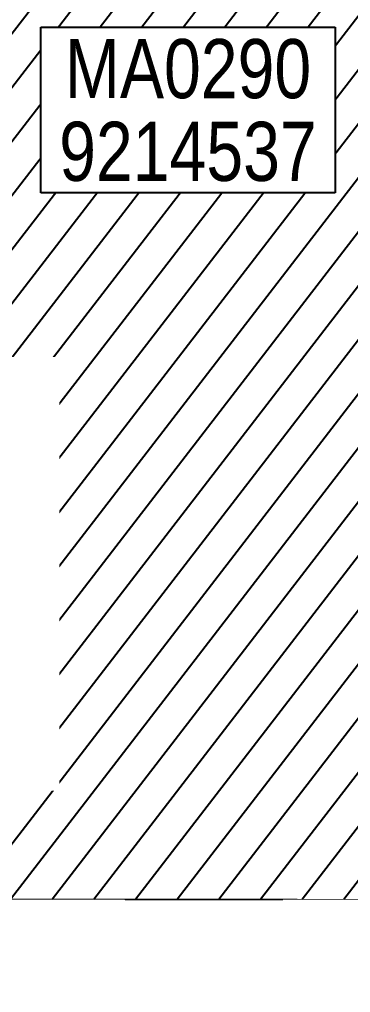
# Model space of a CAD drawing. Header units: centimetres. Extents: x -6122352 to 7132207, y -1694241 to 1947892.
# Drawn here: x 146365 to 148881, y -127686 to -120280 of the extents above; entities that cross this region are included whole.
import ezdxf

# ---------------------------------------------------------------- set-up
doc = ezdxf.new("R2010")
doc.units = ezdxf.units.CM
doc.header["$MEASUREMENT"] = 0
for name, pattern in [('2. HG-ST XR COL 3A (5V 7V 9V 11V - GF (4M & 5D-E)$0$HIDDEN', [0.375, 0.25, -0.125]), ('XR-AR-MID-SETTING OUT FOR MASTER$0$23585-XR-AR-MID-GROUND FLOOR$0$23261-XR-AR-SI-GF$0$HIDDEN', [0.375, 0.25, -0.125]), ('XR-AR-MID-SETTING OUT FOR MASTER$0$23585-XR-AR-MID-GROUND FLOOR$0$945-4P-1-101-GROUND FLOOR PLAN$0$XR-MIDDLE-GROUND FLOOR PLAN$0$HIDDEN2', [0.1875, 0.125, -0.0625])]:
    doc.linetypes.add(name, pattern=pattern)
for name, color, linetype in [('00-MI-DIM', 7, 'Continuous'), ('@MI-REF LAYER', 7, 'Continuous'), ('B_TH_8', 7, 'Continuous'), ('XR-AR-MID-SETTING OUT FOR MASTER$0$23585-XR-AR-MID-GROUND FLOOR$0$A-Flor-Strs', 1, 'Continuous')]:
    doc.layers.add(name, color=color, linetype=linetype)
doc.layers.add('08-Compound Wall-4', color=7, linetype='Continuous', lineweight=25, true_color=0xff4405)
for name, color, linetype, lineweight in [('XR-AR-MID-SETTING OUT FOR MASTER$0$23585-XR-AR-MID-GROUND FLOOR$0$$A-GLAZ-WNDO', 232, 'Continuous', 9), ('XR-AR-MID-SETTING OUT FOR MASTER$0$23585-XR-AR-MID-GROUND FLOOR$0$A-DOOR-FULL', 1, 'Continuous', 9), ('XR-AR-MID-SETTING OUT FOR MASTER$0$23585-XR-AR-MID-GROUND FLOOR$0$A-EQUP-KITN-PLAN', 202, 'Continuous', 9), ('XR-AR-MID-SETTING OUT FOR MASTER$0$23585-XR-AR-MID-GROUND FLOOR$0$A-FLOR-OVHD', 9, 'XR-AR-MID-SETTING OUT FOR MASTER$0$23585-XR-AR-MID-GROUND FLOOR$0$23261-XR-AR-SI-GF$0$HIDDEN', 15), ('XR-AR-MID-SETTING OUT FOR MASTER$0$23585-XR-AR-MID-GROUND FLOOR$0$A-FLOR-PATT', 8, 'Continuous', 5), ('XR-AR-MID-SETTING OUT FOR MASTER$0$23585-XR-AR-MID-GROUND FLOOR$0$A-GLAZ-SILL', 8, 'Continuous', 5), ('XR-AR-MID-SETTING OUT FOR MASTER$0$23585-XR-AR-MID-GROUND FLOOR$0$A-GLAZ-WNDO', 232, 'Continuous', 9), ('XR-AR-MID-SETTING OUT FOR MASTER$0$23585-XR-AR-MID-GROUND FLOOR$0$A-WALL', 7, 'Continuous', 30)]:
    doc.layers.add(name, color=color, linetype=linetype, lineweight=lineweight)
doc.styles.add('Xref group 33-41$0$Overall SOP Plan$0$LAC-609-NG10-1-XREF-GRID-125SC$0$GRID-DIM-NO', font='arial.ttf', dxfattribs={"width": 0.8})

# ---------------------------------------------------------------- blocks, each defined once
blk = doc.blocks.new('XR-AR-MID-SETTING OUT FOR MASTER$0$23585-XR-AR-MID-GROUND FLOOR$0$945-4P-1-101-GROUND FLOOR PLAN$0$XR-MIDDLE-CAR PARK HATCH')
at = {"layer": 'XR-AR-MID-SETTING OUT FOR MASTER$0$23585-XR-AR-MID-GROUND FLOOR$0$A-FLOR-PATT'}
blk.add_lwpolyline([(9250.002853021142, 100.0129149327577), (9249.99679574091, 5500.000000009181), (15050.00005108526, 5502.664669244065), (15050.00005108526, 100.450321876061)], close=True, dxfattribs=at)
blk = doc.blocks.new('*U27')
for points in [[(91, -5.684341886080801e-14), (41, -5.684341886080801e-14), (41, 1021), (91, 1021)], [(0, 0), (38, -5.684341886080801e-14), (38, -50), (50, -50), (50, -249.9999019090924), (0, -249.9999019090924)], [(1100, 2.842170943040401e-14), (1062, -2.842170943040401e-14), (1062, -49.99999999999997), (1050, -49.99999999999997), (1050, -249.9999019090924), (1100, -249.9999019090924)]]:
    blk.add_lwpolyline(points, close=True)
at = {"color": 8, "linetype": 'XR-AR-MID-SETTING OUT FOR MASTER$0$23585-XR-AR-MID-GROUND FLOOR$0$945-4P-1-101-GROUND FLOOR PLAN$0$XR-MIDDLE-GROUND FLOOR PLAN$0$HIDDEN2'}
blk.add_arc((41, -5.684341886080801e-14), 1021, 1.594950045944486e-15, 90, dxfattribs=at)
at = {"layer": 'XR-AR-MID-SETTING OUT FOR MASTER$0$23585-XR-AR-MID-GROUND FLOOR$0$A-GLAZ-SILL', "linetype": 'XR-AR-MID-SETTING OUT FOR MASTER$0$23585-XR-AR-MID-GROUND FLOOR$0$945-4P-1-101-GROUND FLOOR PLAN$0$XR-MIDDLE-GROUND FLOOR PLAN$0$HIDDEN2', "ltscale": 3}
blk.add_lwpolyline([(0, 0), (1100, 0), (1100, -249.9999019090924), (0, -249.9999019090924)], close=True, dxfattribs=at)
blk = doc.blocks.new('XR-AR-MID-SETTING OUT FOR MASTER$0$23585-XR-AR-MID-GROUND FLOOR$0$945-4P-1-101-GROUND FLOOR PLAN$0$XR-MIDDLE-GROUND FLOOR PLAN$0$A$C69996ABC')
at = {"layer": 'XR-AR-MID-SETTING OUT FOR MASTER$0$23585-XR-AR-MID-GROUND FLOOR$0$A-FLOR-OVHD', "linetype": 'XR-AR-MID-SETTING OUT FOR MASTER$0$23585-XR-AR-MID-GROUND FLOOR$0$945-4P-1-101-GROUND FLOOR PLAN$0$XR-MIDDLE-GROUND FLOOR PLAN$0$HIDDEN2', "ltscale": 5}
for p, q in [((-1.567610912189821e-07, 0.8999993633871721), (0.09999984323878941, 0.8999992964713464)), ((-1.567610912189821e-07, 0.8999993633871721), (-1.567612066821766e-07, -6.366128229018386e-07)), ((-1.567612066821766e-07, -6.366128229018386e-07), (0.09999984323878763, -7.035294533608294e-07))]:
    blk.add_line(p, q, dxfattribs=at)
blk.add_lwpolyline([(0.09999984323878763, 0.8499993633871732), (0.2499998432387915, 0.4499993633871799), (0.1000013713221097, 0.04999936338717248)], dxfattribs=at)
at = {"layer": 'XR-AR-MID-SETTING OUT FOR MASTER$0$23585-XR-AR-MID-GROUND FLOOR$0$A-GLAZ-WNDO'}
for p, q in [((0.09999984323878763, 0.8499993633871732), (0.09999984323878763, 0.8999993633871703)), ((0.09999984323878941, 0.8999993633871721), (0.09999984323878763, -6.366128264545523e-07)), ((0.2499998432387809, 0.8999993633871703), (0.2499998432387809, 0.8499993633871732)), ((0.2499998432387809, 0.8499993633871732), (0.09999984323878763, 0.8499993633871732)), ((0.2499998432387809, 0.8499993633871732), (0.2499998432387809, 0.04999936338717248)), ((0.09999984323878763, -6.366128246781955e-07), (0.09999984323878763, 0.04999936338717248)), ((0.09999984323878763, 0.04999936338717248), (0.2499998432387809, 0.04999936338717248)), ((0.249999843238875, -6.366128388890502e-07), (0.249999843238875, 0.04999936338715827))]:
    blk.add_line(p, q, dxfattribs=at)
for points in [[(0.2499986387444419, 0.8999993968456259), (0.0999998435430971, 0.8999992964713464)], [(0.09999984323878763, -7.035294533608294e-07), (0.2499998432388448, -6.366128317836228e-07)]]:
    blk.add_lwpolyline(points, dxfattribs=at)
blk.add_lwpolyline([(0.2499998432387951, 0.8499993633871732), (0.2499998432387933, 0.04999936338717248), (0.1999998432387962, 0.04999936338717248), (0.1999998432387962, 0.8499993633871732)], close=True, dxfattribs=at)
blk = doc.blocks.new('XR-AR-MID-SETTING OUT FOR MASTER$0$23585-XR-AR-MID-GROUND FLOOR$0$945-4P-1-101-GROUND FLOOR PLAN$0$XR-MIDDLE-GROUND FLOOR PLAN$0$A$C70344426')
at = {"layer": 'XR-AR-MID-SETTING OUT FOR MASTER$0$23585-XR-AR-MID-GROUND FLOOR$0$A-GLAZ-SILL'}
blk.add_line((0.2499999770719823, 2.649999396845162), (0.2499999770722034, -6.03154830969288e-07), dxfattribs=at)
at = {"layer": 'XR-AR-MID-SETTING OUT FOR MASTER$0$23585-XR-AR-MID-GROUND FLOOR$0$A-GLAZ-WNDO'}
for p, q in [((-2.292779743839901e-08, 2.649999396845162), (-2.292779743839901e-08, 2.599999396845165)), ((-2.292779743839901e-08, 2.649999396845162), (0.2499999770719823, 2.649999396845162)), ((-2.292779743839901e-08, 2.599999396845165), (0.14999997707221, 2.599999396845165)), ((0.14999997707221, 2.599999396845165), (0.14999997707221, 2.649999396845162)), ((0.14999997707221, 2.599999396845165), (0.1499999770722091, -6.031548327456449e-07)), ((-2.29277832275443e-08, 1.799999396845166), (-2.29277832275443e-08, 1.749999396845167)), ((0.14999997707221, 1.799999396845166), (-2.29277832275443e-08, 1.799999396845166)), ((0.14999997707221, 1.749999396845167), (0.14999997707221, 1.799999396845166)), ((-2.29277832275443e-08, 1.749999396845167), (0.14999997707221, 1.749999396845167)), ((-2.29277832275443e-08, 0.8999993968451641), (-2.292778233936588e-08, 0.8499993968451669)), ((0.14999997707221, 0.8999993968451641), (-2.29277832275443e-08, 0.8999993968451641)), ((0.14999997707221, 0.8499993968451669), (0.14999997707221, 0.8999993968451641)), ((-2.292778233936588e-08, 0.8499993968451669), (0.14999997707221, 0.8499993968451669)), ((-2.292778233936588e-08, 0.8499993968451669), (-2.292778233936588e-08, 0.04999939684516619)), ((0.1499999770722091, 0.04999939684516619), (-2.292778233936588e-08, 0.04999939684516619)), ((-2.29278782626352e-08, -6.031548451801427e-07), (-2.29278782626352e-08, 0.04999939684515198)), ((0.1499999770722091, -6.03154830969288e-07), (0.1499999770722091, 0.04999939684516619)), ((0.2499999770722034, -6.03154830969288e-07), (-2.292778233936588e-08, -6.03154830969288e-07))]:
    blk.add_line(p, q, dxfattribs=at)
blk.add_lwpolyline([(0.04999997707220061, 1.799999396845166), (0.04999997707219972, 2.599999396845165), (-2.292779743839901e-08, 2.599999396845165), (-2.292779566204217e-08, 0.8999993968451641), (0.0499999770722015, 0.8999993968451641), (0.04999997707220061, 1.749999396845167)], dxfattribs=at)
blk.add_lwpolyline([(-2.292779566204217e-08, 0.8499993968451669), (-2.292779655022059e-08, 0.04999939684516619), (0.04999997707220061, 0.04999939684516619), (0.0499999770722015, 0.8499993968451669)], close=True, dxfattribs=at)
blk = doc.blocks.new('*U28')
for points in [[(0, 69.99999979828543), (38, 69.99999979828549), (38, 119.9999997982854), (50, 119.9999997982854), (50, 179.9999998655237), (0, 179.9999998655237)], [(1100, 69.9999997982854), (1062, 69.99999979828546), (1062, 119.9999997982854), (1050, 119.9999997982854), (1050, 179.9999998655236), (1100, 179.9999998655236)], [(91, 69.99999979828549), (41, 69.99999979828549), (41, -951.0000002017147), (91, -951.0000002017147)]]:
    blk.add_lwpolyline(points, close=True)
at = {"color": 8, "linetype": 'XR-AR-MID-SETTING OUT FOR MASTER$0$23585-XR-AR-MID-GROUND FLOOR$0$945-4P-1-101-GROUND FLOOR PLAN$0$XR-MIDDLE-GROUND FLOOR PLAN$0$HIDDEN2'}
blk.add_arc((41, 69.99999979828549), 1021, 270, 0, dxfattribs=at)
at = {"layer": 'XR-AR-MID-SETTING OUT FOR MASTER$0$23585-XR-AR-MID-GROUND FLOOR$0$A-GLAZ-SILL', "linetype": 'XR-AR-MID-SETTING OUT FOR MASTER$0$23585-XR-AR-MID-GROUND FLOOR$0$945-4P-1-101-GROUND FLOOR PLAN$0$XR-MIDDLE-GROUND FLOOR PLAN$0$HIDDEN2', "ltscale": 3}
blk.add_lwpolyline([(0, 69.99999979828543), (1100, 69.99999979828543), (1100, 179.9999998655236), (0, 179.9999998655236)], close=True, dxfattribs=at)
blk = doc.blocks.new('XR-AR-MID-SETTING OUT FOR MASTER')
at = {"layer": 'XR-AR-MID-SETTING OUT FOR MASTER$0$23585-XR-AR-MID-GROUND FLOOR$0$A-EQUP-KITN-PLAN', "color": 8}
for p, q in [((4404.893656820059, 11502.66881656647), (4404.895194619894, 12102.66970968246)), ((4404.895194619894, 12102.66970968246), (5300.027079373598, 12102.66431617737))]:
    blk.add_line(p, q, dxfattribs=at)
at = {"layer": 'XR-AR-MID-SETTING OUT FOR MASTER$0$23585-XR-AR-MID-GROUND FLOOR$0$A-FLOR-OVHD', "color": 8, "linetype": 'XR-AR-MID-SETTING OUT FOR MASTER$0$23585-XR-AR-MID-GROUND FLOOR$0$23261-XR-AR-SI-GF$0$HIDDEN', "ltscale": 5}
blk.add_lwpolyline([(2749.981962949038, 12002.63648319244), (3249.976088136435, 12002.63648366928), (3249.976087421179, 11502.65313434601), (2749.981963723898, 11502.65313434601)], close=True, dxfattribs=at)
for points in [[(2749.981962949038, 12002.63648319244), (3249.976087421179, 11502.65313434601)], [(2749.981963723898, 11502.65313434601), (3249.976088136435, 12002.63648366928)]]:
    blk.add_lwpolyline(points, dxfattribs=at)
at = {"layer": 'XR-AR-MID-SETTING OUT FOR MASTER$0$23585-XR-AR-MID-GROUND FLOOR$0$A-Flor-Strs', "color": 8}
for p, q in [((5900.008223325014, 5802.664086818695), (4249.995741575956, 5802.666512012482)), ((5900.008222848177, 5502.664668560028), (4249.999916404486, 5502.666511535645))]:
    blk.add_line(p, q, dxfattribs=at)
at = {"layer": 'XR-AR-MID-SETTING OUT FOR MASTER$0$23585-XR-AR-MID-GROUND FLOOR$0$A-WALL', "color": 8}
for points in [[(3400.011432737112, 12202.66620731354), (3500.05377843976, 12202.66548633575), (3500.054259866476, 11502.6662735939), (4400.00315502286, 11502.6662735939), (4400.003322631121, 11252.66687631607), (3650.009347468615, 11252.66637420654), (3650.00999417901, 11027.59896087646), (3399.999906569719, 11027.60113668442)], [(4249.99788531661, 5499.997992992401), (3049.999798089266, 5499.998546600342), (3049.999915927649, 5749.998607635498), (4000.1953599751, 5749.998309612274), (4000.194991916418, 8849.999089241028), (3300.031373769045, 8849.999089241028), (3300.03137382865, 8950.028236865997), (3399.980282574892, 8950.188519954681), (3400.07691988349, 9927.598960876465), (3649.996516317129, 9927.59895992279), (3650.010299950838, 9100.016639709473), (4249.999546438456, 9099.986570835114)], [(2100.104106515646, 8950.142809391022), (2099.943570882082, 9050.155592918396), (2199.988806694746, 9050.153767585754), (2199.989685982466, 8950.146322250366), (2300.031373292208, 8950.151598453522), (2300.031373888254, 8850.08178806305), (2000.048611432314, 8850.14280796051), (2000.048610955477, 8950.14280796051)]]:
    blk.add_lwpolyline(points, close=True, dxfattribs=at)
at = {"layer": '08-Compound Wall-4', "ltscale": 100}
blk.add_blockref('XR-AR-MID-SETTING OUT FOR MASTER$0$23585-XR-AR-MID-GROUND FLOOR$0$945-4P-1-101-GROUND FLOOR PLAN$0$XR-MIDDLE-CAR PARK HATCH', (-9150.000085264444, 0.1875896453857422), dxfattribs=at)
at = {"layer": 'XR-AR-MID-SETTING OUT FOR MASTER$0$23585-XR-AR-MID-GROUND FLOOR$0$$A-GLAZ-WNDO', "color": 8}
for name, p, xscale, yscale, zscale, rotation in [('XR-AR-MID-SETTING OUT FOR MASTER$0$23585-XR-AR-MID-GROUND FLOOR$0$945-4P-1-101-GROUND FLOOR PLAN$0$XR-MIDDLE-GROUND FLOOR PLAN$0$A$C69996ABC', (5300.002552062273, 11252.66763496399), 1000.000000000049, 1000.000000000049, 1000.000000000049, 90), ('XR-AR-MID-SETTING OUT FOR MASTER$0$23585-XR-AR-MID-GROUND FLOOR$0$945-4P-1-101-GROUND FLOOR PLAN$0$XR-MIDDLE-GROUND FLOOR PLAN$0$A$C70344426', (400.0005185902119, 5499.999113082886), -1000.000000000001, 1000.000000000001, 1000.000000000001, 270)]:
    blk.add_blockref(name, p, dxfattribs=dict(at, xscale=xscale, yscale=yscale, zscale=zscale, rotation=rotation))
at = {"layer": 'XR-AR-MID-SETTING OUT FOR MASTER$0$23585-XR-AR-MID-GROUND FLOOR$0$A-DOOR-FULL', "color": 8, "rotation": 90}
blk.add_blockref('*U27', (3399.986430436373, 9927.598960399628), dxfattribs=at)
at = {"layer": 'XR-AR-MID-SETTING OUT FOR MASTER$0$23585-XR-AR-MID-GROUND FLOOR$0$A-DOOR-FULL', "color": 8, "xscale": -0.909090909090913, "yscale": 0.909090909090913, "zscale": 0.909090909090913}
blk.add_blockref('*U28', (3300.031373530626, 8786.391873836517), dxfattribs=at)
blk = doc.blocks.new('MID UNIT')
at = {"xscale": 0.001, "yscale": 0.001, "zscale": 0.001}
blk.add_blockref('XR-AR-MID-SETTING OUT FOR MASTER', (0, 0), dxfattribs=at)
blk = doc.blocks.new('TH_8')
at = {"xscale": -1}
blk.add_blockref('MID UNIT', (495850.3053798463, 2769197.479078153), dxfattribs=at)
blk = doc.blocks.new('A$Ca7ad59d2')
at = {"layer": 'B_TH_8', "xscale": 1.000018136216304, "yscale": 1.000018136216304, "zscale": 1.000018136216304}
blk.add_blockref('TH_8', (-495803.6470986201, -2769248.051850634), dxfattribs=at)
blk = doc.blocks.new('A$Cac0110ba')
at = {"rotation": 227.5015136760979}
blk.add_blockref('A$Ca7ad59d2', (28.54929658252513, 57.49132066033781), dxfattribs=at)

msp = doc.modelspace()

# ---------------------------------------------------------------- block references
at = {"color": 94, "linetype": '2. HG-ST XR COL 3A (5V 7V 9V 11V - GF (4M & 5D-E)$0$HIDDEN', "xscale": -1000, "yscale": 1000, "zscale": 1000, "rotation": 227.4902504429082}
msp.add_blockref('A$Cac0110ba', (138096.0226727291, -114332.0896886629), dxfattribs=at)

# ---------------------------------------------------------------- next in the draw order: wipeouts: each hides what was drawn before it
at = {"color": 10}
msp.add_wipeout([(137968.6050089273, -112699.88154806386), (137966.18820953698, -126973.40495409524), (198269.79932360497, -126982.9675742559), (198272.37498426886, -112711.46911353212), (192022.26143355865, -112708.32827066386), (192022.09189432164, -113008.95155569575), (144220.97485975258, -113000.47365887718), (144221.1628212024, -112699.85037546082), (137967.30578698963, -112699.8637357601)], dxfattribs=at).dxf.layer = '@MI-REF LAYER'

# ---------------------------------------------------------------- next in the draw order: hatches: boundary and pattern name
at = {"layer": '@MI-REF LAYER'}
h = msp.add_hatch(dxfattribs=at)
h.set_pattern_fill('ANSI31', color=256, scale=1999.999998458916, angle=6.722712845868625)
h.set_pattern_definition([(51.72271284586864, (-2377109764.910875, -1504175407.484143), (-196.2554993275065, 154.8669715833345), [])])
h.paths.add_polyline_path([(198270.4731260898, -126982.9677121157), (198272.3749842689, -112711.4691135321), (192022.2614333206, -112708.3282709568), (192022.091894052, -113008.9515559804), (144220.9748597195, -113000.4736589163), (144221.1628206024, -112699.8503761254), (137967.3005278277, -112699.9590492565), (137964.8895022705, -126973.500041178)])

# ---------------------------------------------------------------- next in the draw order: linework, layer by layer
at = {"layer": '@MI-REF LAYER', "const_width": 5.000000000000002}
msp.add_lwpolyline([(198270.4731260898, -126982.9677121157), (198272.3749842689, -112711.4691135321), (192022.2614333206, -112708.3282709568), (192022.091894052, -113008.9515559804), (144220.9748597195, -113000.4736589163), (144221.1628206024, -112699.8503761254), (137967.3005278277, -112699.9590492565), (137964.8895022705, -126973.500041178), (198270.4731260898, -126982.9677121157)], close=True, dxfattribs=at)

# ---------------------------------------------------------------- next in the draw order: texts
at = {"layer": '00-MI-DIM', "color": 7, "insert": (146617.568596243, -120428.9537307797, -157.461039985285), "char_height": 450.0000000000002, "width": 2056.8768805703, "attachment_point": 1, "rotation": 359.9880316134989, "line_spacing_factor": 0.8394388776454546, "style": 'Xref group 33-41$0$Overall SOP Plan$0$LAC-609-NG10-1-XREF-GRID-125SC$0$GRID-DIM-NO', "bg_fill": 19, "box_fill_scale": 1.2, "bg_fill_color": 256, "bg_fill_transparency": 0}
msp.add_mtext('\\pxqc;MA0290 9214537', dxfattribs=at)

# ---------------------------------------------------------------- next in the draw order: wipeouts: each hides what was drawn before it
at = {"color": 10}
msp.add_wipeout([(139481.81652245624, -126148.25590865297), (146667.540176493, -126149.48990105254), (146668.10715279225, -122847.9010305648), (139482.38349836183, -122846.66703936087), (139481.8165228093, -126148.25590834903)], dxfattribs=at).dxf.layer = '@MI-REF LAYER'

doc.saveas('drawing.dxf')
